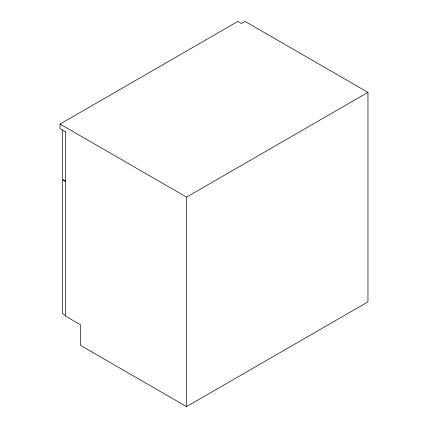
<?xml version="1.0" encoding="UTF-8"?>
<svg xmlns="http://www.w3.org/2000/svg" width="428" height="428" viewBox="0 0 428 428"><rect width="100%" height="100%" fill="white"/><g stroke="black" fill="none" stroke-linecap="round" stroke-linejoin="round"><path stroke-width="0.64" d="M65.677 131.915L60.043 128.662L60.043 124.083L237.893 21.4L241.462 23.46L245.03 21.4L367.957 92.373L367.957 301.858L186.538 406.6L80.464 345.359L80.464 324.75L65.591 316.169L65.591 131.867M60.043 124.083L186.538 197.115L367.957 92.373M65.677 181.14L62.616 179.369L62.616 130.149M65.677 181.595L62.616 179.83L62.616 313.761L65.677 315.527M186.538 197.115L186.538 406.6"/></g></svg>
